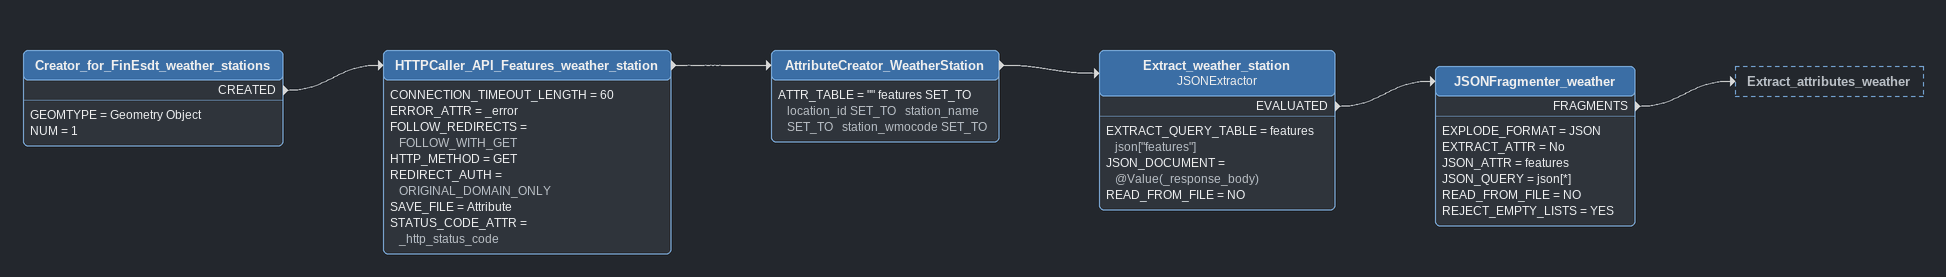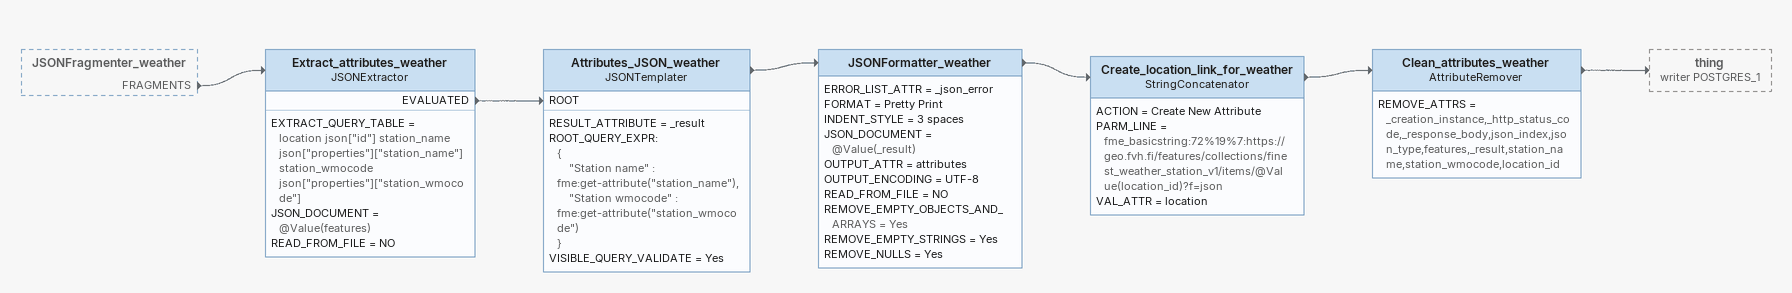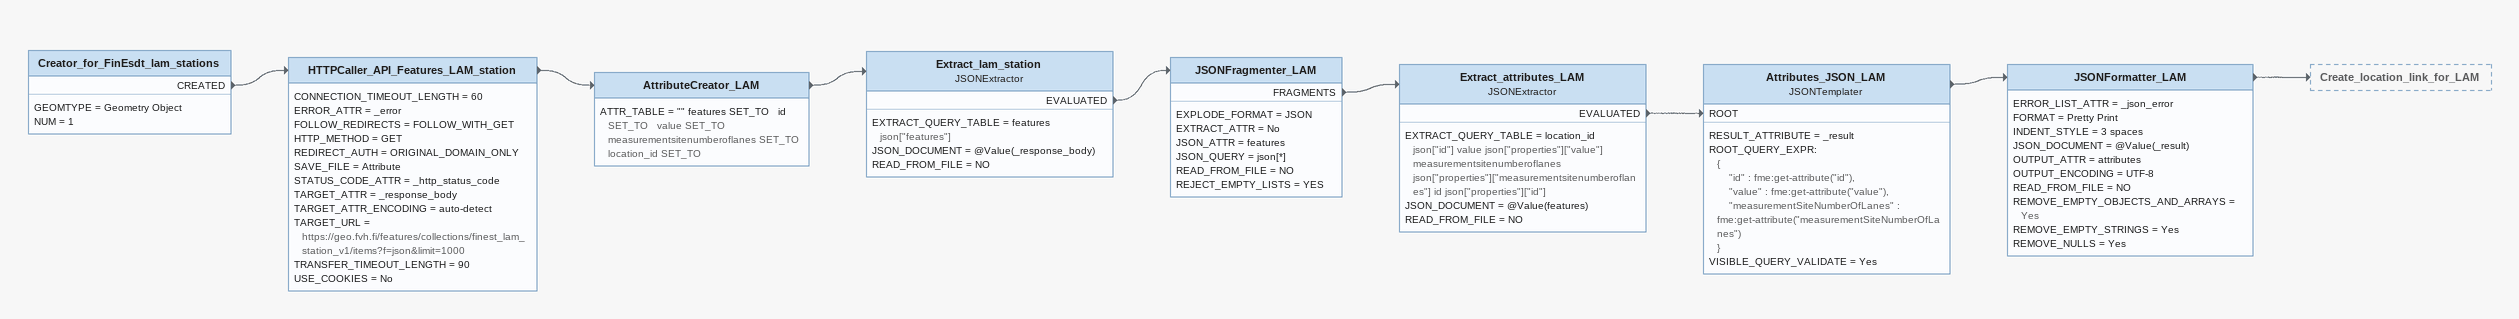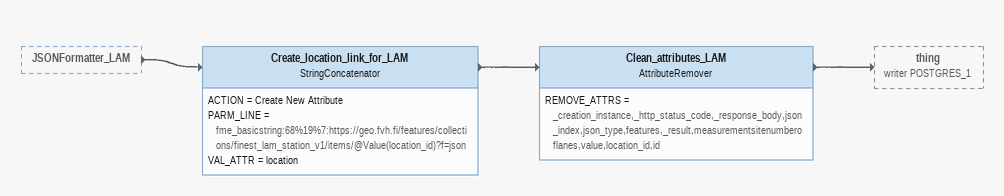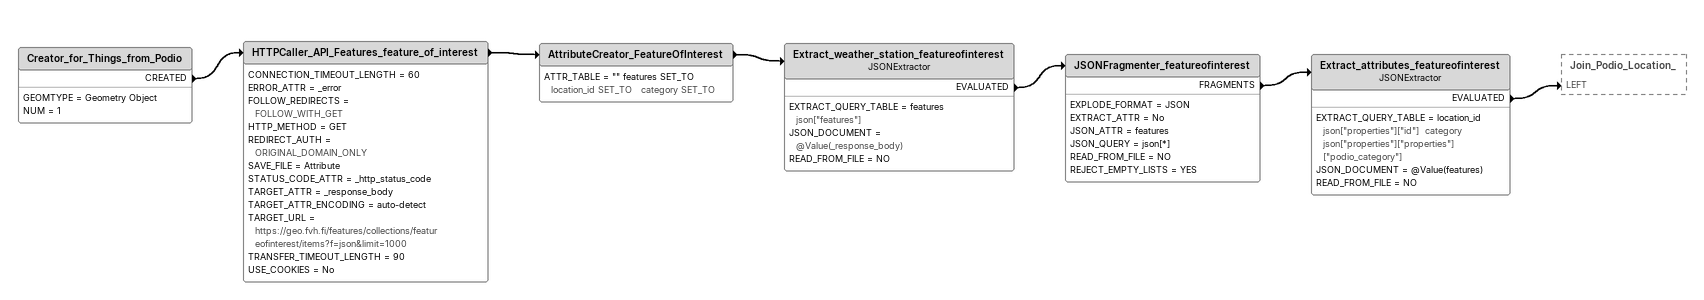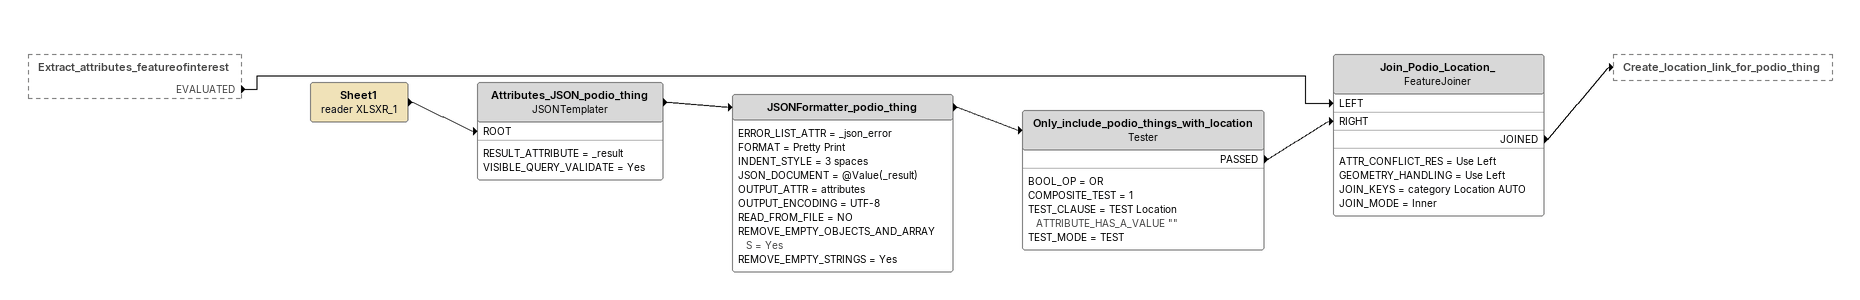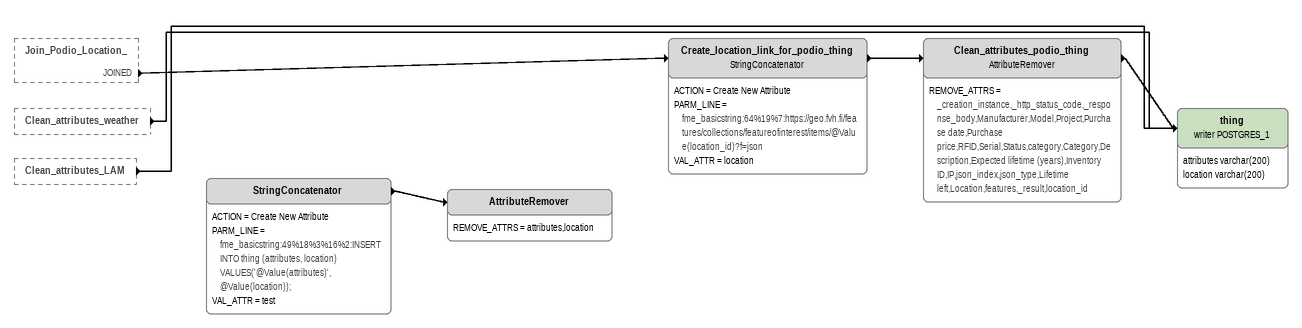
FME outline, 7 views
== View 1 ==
Creator_for_FinEsdt_weather_stations
    GEOMTYPE = Geometry Object
    NUM = 1
    CREATED -> HTTPCaller_API_Features_weather_station
HTTPCaller_API_Features_weather_station
    CONNECTION_TIMEOUT_LENGTH = 60
    ERROR_ATTR = _error
    FOLLOW_REDIRECTS = FOLLOW_WITH_GET
    HTTP_METHOD = GET
    REDIRECT_AUTH = ORIGINAL_DOMAIN_ONLY
    SAVE_FILE = Attribute
    STATUS_CODE_ATTR = _http_status_code
    -> AttributeCreator_WeatherStation
AttributeCreator_WeatherStation
    ATTR_TABLE = "" features SET_TO   location_id SET_TO   station_name SET_TO   station_wmocode SET_TO
    -> Extract_weather_station
Extract_weather_station: JSONExtractor
    EXTRACT_QUERY_TABLE = features json["features"]
    JSON_DOCUMENT = @Value(_response_body)
    READ_FROM_FILE = NO
    EVALUATED -> JSONFragmenter_weather
JSONFragmenter_weather
    EXPLODE_FORMAT = JSON
    EXTRACT_ATTR = No
    JSON_ATTR = features
    JSON_QUERY = json[*]
    READ_FROM_FILE = NO
    REJECT_EMPTY_LISTS = YES
    FRAGMENTS -> Extract_attributes_weather

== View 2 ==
JSONFragmenter_weather [outside]
    FRAGMENTS -> Extract_attributes_weather
Extract_attributes_weather: JSONExtractor
    EXTRACT_QUERY_TABLE = location json["id"] station_name json["properties"]["station_name"] station_wmocode json["properties"]["station_wmocode"]
    JSON_DOCUMENT = @Value(features)
    READ_FROM_FILE = NO
    EVALUATED -> Attributes_JSON_weather [ROOT]
Attributes_JSON_weather: JSONTemplater
    RESULT_ATTRIBUTE = _result
    ROOT_QUERY_EXPR:
      {
          "Station name" : fme:get-attribute("station_name"),
          "Station wmocode" : fme:get-attribute("station_wmocode")
      }
    VISIBLE_QUERY_VALIDATE = Yes
    -> JSONFormatter_weather
JSONFormatter_weather
    ERROR_LIST_ATTR = _json_error
    FORMAT = Pretty Print
    INDENT_STYLE = 3 spaces
    JSON_DOCUMENT = @Value(_result)
    OUTPUT_ATTR = attributes
    OUTPUT_ENCODING = UTF-8
    READ_FROM_FILE = NO
    REMOVE_EMPTY_OBJECTS_AND_ARRAYS = Yes
    REMOVE_EMPTY_STRINGS = Yes
    REMOVE_NULLS = Yes
    -> Create_location_link_for_weather
Create_location_link_for_weather: StringConcatenator
    ACTION = Create New Attribute
    PARM_LINE = fme_basicstring:72%19%7:https://geo.fvh.fi/features/collections/finest_weather_station_v1/items/@Value(location_id)?f=json
    VAL_ATTR = location
    -> Clean_attributes_weather
Clean_attributes_weather: AttributeRemover
    REMOVE_ATTRS = _creation_instance,_http_status_code,_response_body,json_index,json_type,features,_result,station_name,station_wmocode,location_id
    -> thing (writer POSTGRES_1)

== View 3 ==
Creator_for_FinEsdt_lam_stations
    GEOMTYPE = Geometry Object
    NUM = 1
    CREATED -> HTTPCaller_API_Features_LAM_station
HTTPCaller_API_Features_LAM_station
    CONNECTION_TIMEOUT_LENGTH = 60
    ERROR_ATTR = _error
    FOLLOW_REDIRECTS = FOLLOW_WITH_GET
    HTTP_METHOD = GET
    REDIRECT_AUTH = ORIGINAL_DOMAIN_ONLY
    SAVE_FILE = Attribute
    STATUS_CODE_ATTR = _http_status_code
    TARGET_ATTR = _response_body
    TARGET_ATTR_ENCODING = auto-detect
    TARGET_URL = https://geo.fvh.fi/features/collections/finest_lam_station_v1/items?f=json&limit=1000
    TRANSFER_TIMEOUT_LENGTH = 90
    USE_COOKIES = No
    -> AttributeCreator_LAM
AttributeCreator_LAM
    ATTR_TABLE = "" features SET_TO   id SET_TO   value SET_TO   measurementsitenumberoflanes SET_TO   location_id SET_TO
    -> Extract_lam_station
Extract_lam_station: JSONExtractor
    EXTRACT_QUERY_TABLE = features json["features"]
    JSON_DOCUMENT = @Value(_response_body)
    READ_FROM_FILE = NO
    EVALUATED -> JSONFragmenter_LAM
JSONFragmenter_LAM
    EXPLODE_FORMAT = JSON
    EXTRACT_ATTR = No
    JSON_ATTR = features
    JSON_QUERY = json[*]
    READ_FROM_FILE = NO
    REJECT_EMPTY_LISTS = YES
    FRAGMENTS -> Extract_attributes_LAM
Extract_attributes_LAM: JSONExtractor
    EXTRACT_QUERY_TABLE = location_id json["id"] value json["properties"]["value"] measurementsitenumberoflanes json["properties"]["measurementsitenumberoflanes"] id json["properties"]["id"]
    JSON_DOCUMENT = @Value(features)
    READ_FROM_FILE = NO
    EVALUATED -> Attributes_JSON_LAM [ROOT]
Attributes_JSON_LAM: JSONTemplater
    RESULT_ATTRIBUTE = _result
    ROOT_QUERY_EXPR:
      {
          "id" : fme:get-attribute("id"),
          "value" : fme:get-attribute("value"),
          "measurementSiteNumberOfLanes" : fme:get-attribute("measurementSiteNumberOfLanes")
      }
    VISIBLE_QUERY_VALIDATE = Yes
    -> JSONFormatter_LAM
JSONFormatter_LAM
    ERROR_LIST_ATTR = _json_error
    FORMAT = Pretty Print
    INDENT_STYLE = 3 spaces
    JSON_DOCUMENT = @Value(_result)
    OUTPUT_ATTR = attributes
    OUTPUT_ENCODING = UTF-8
    READ_FROM_FILE = NO
    REMOVE_EMPTY_OBJECTS_AND_ARRAYS = Yes
    REMOVE_EMPTY_STRINGS = Yes
    REMOVE_NULLS = Yes
    -> Create_location_link_for_LAM

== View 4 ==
JSONFormatter_LAM [outside]
    -> Create_location_link_for_LAM
Create_location_link_for_LAM: StringConcatenator
    ACTION = Create New Attribute
    PARM_LINE = fme_basicstring:68%19%7:https://geo.fvh.fi/features/collections/finest_lam_station_v1/items/@Value(location_id)?f=json
    VAL_ATTR = location
    -> Clean_attributes_LAM
Clean_attributes_LAM: AttributeRemover
    REMOVE_ATTRS = _creation_instance,_http_status_code,_response_body,json_index,json_type,features,_result,measurementsitenumberoflanes,value,location_id,id
    -> thing (writer POSTGRES_1)

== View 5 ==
Creator_for_Things_from_Podio
    GEOMTYPE = Geometry Object
    NUM = 1
    CREATED -> HTTPCaller_API_Features_feature_of_interest
HTTPCaller_API_Features_feature_of_interest
    CONNECTION_TIMEOUT_LENGTH = 60
    ERROR_ATTR = _error
    FOLLOW_REDIRECTS = FOLLOW_WITH_GET
    HTTP_METHOD = GET
    REDIRECT_AUTH = ORIGINAL_DOMAIN_ONLY
    SAVE_FILE = Attribute
    STATUS_CODE_ATTR = _http_status_code
    TARGET_ATTR = _response_body
    TARGET_ATTR_ENCODING = auto-detect
    TARGET_URL = https://geo.fvh.fi/features/collections/featureofinterest/items?f=json&limit=1000
    TRANSFER_TIMEOUT_LENGTH = 90
    USE_COOKIES = No
    -> AttributeCreator_FeatureOfInterest
AttributeCreator_FeatureOfInterest
    ATTR_TABLE = "" features SET_TO   location_id SET_TO   category SET_TO
    -> Extract_weather_station_featureofinterest
Extract_weather_station_featureofinterest: JSONExtractor
    EXTRACT_QUERY_TABLE = features json["features"]
    JSON_DOCUMENT = @Value(_response_body)
    READ_FROM_FILE = NO
    EVALUATED -> JSONFragmenter_featureofinterest
JSONFragmenter_featureofinterest
    EXPLODE_FORMAT = JSON
    EXTRACT_ATTR = No
    JSON_ATTR = features
    JSON_QUERY = json[*]
    READ_FROM_FILE = NO
    REJECT_EMPTY_LISTS = YES
    FRAGMENTS -> Extract_attributes_featureofinterest
Extract_attributes_featureofinterest: JSONExtractor
    EXTRACT_QUERY_TABLE = location_id json["properties"]["id"]  category json["properties"]["properties"] ["podio_category"]
    JSON_DOCUMENT = @Value(features)
    READ_FROM_FILE = NO
    EVALUATED -> Join_Podio_Location_ [LEFT]

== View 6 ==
Extract_attributes_featureofinterest [outside]
    EVALUATED -> Join_Podio_Location_ [LEFT]
Sheet1 (reader XLSXR_1)
    -> Attributes_JSON_podio_thing [ROOT]
Attributes_JSON_podio_thing: JSONTemplater
    RESULT_ATTRIBUTE = _result
    VISIBLE_QUERY_VALIDATE = Yes
    -> JSONFormatter_podio_thing
JSONFormatter_podio_thing
    ERROR_LIST_ATTR = _json_error
    FORMAT = Pretty Print
    INDENT_STYLE = 3 spaces
    JSON_DOCUMENT = @Value(_result)
    OUTPUT_ATTR = attributes
    OUTPUT_ENCODING = UTF-8
    READ_FROM_FILE = NO
    REMOVE_EMPTY_OBJECTS_AND_ARRAYS = Yes
    REMOVE_EMPTY_STRINGS = Yes
    -> Only_include_podio_things_with_location
Only_include_podio_things_with_location: Tester
    BOOL_OP = OR
    COMPOSITE_TEST = 1
    TEST_CLAUSE = TEST Location ATTRIBUTE_HAS_A_VALUE ""
    TEST_MODE = TEST
    PASSED -> Join_Podio_Location_ [RIGHT]
Join_Podio_Location_: FeatureJoiner
    ATTR_CONFLICT_RES = Use Left
    GEOMETRY_HANDLING = Use Left
    JOIN_KEYS = category Location AUTO
    JOIN_MODE = Inner
    JOINED -> Create_location_link_for_podio_thing

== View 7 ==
Join_Podio_Location_ [outside]
    JOINED -> Create_location_link_for_podio_thing
Clean_attributes_weather [outside]
    -> thing (writer POSTGRES_1)
Clean_attributes_LAM [outside]
    -> thing (writer POSTGRES_1)
Create_location_link_for_podio_thing: StringConcatenator
    ACTION = Create New Attribute
    PARM_LINE = fme_basicstring:64%19%7:https://geo.fvh.fi/features/collections/featureofinterest/items/@Value(location_id)?f=json
    VAL_ATTR = location
    -> Clean_attributes_podio_thing
Clean_attributes_podio_thing: AttributeRemover
    REMOVE_ATTRS = _creation_instance,_http_status_code,_response_body,Manufacturer,Model,Project,Purchase date,Purchase price,RFID,Serial,Status,category,Category,Description,Expected lifetime (years),Inventory ID,IP,json_index,json_type,Lifetime left,Location,features,_result,location_id
    -> thing (writer POSTGRES_1)
thing (writer POSTGRES_1)
    attributes: attributes varchar(200), location varchar(200)
StringConcatenator
    ACTION = Create New Attribute
    PARM_LINE = fme_basicstring:49%18%3%16%2:INSERT INTO thing (attributes, location) VALUES('@Value(attributes)', @Value(location));
    VAL_ATTR = test
    -> AttributeRemover
AttributeRemover
    REMOVE_ATTRS = attributes,location
